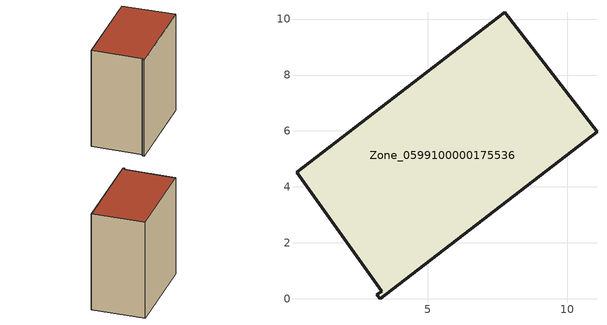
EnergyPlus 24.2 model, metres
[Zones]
Zone_0599100000175536
 floor ground (C_G): 3.36,0.28 0.32,4.52 7.75,10.25 11.06,5.97 3.3,0 3.19,0.15 z0
 wall outside (C_F): 11.06,5.97 7.75,10.25 0.32,4.52 3.36,0.28 3.19,0.15 3.3,0 11.06,5.97 z0:10.37
 roof outside (C_R): 0.32,4.52 3.36,0.28 3.19,0.15 3.3,0 11.06,5.97 7.75,10.25 z10.37
[BUILDING]
Pand.0599100000175536: North Axis=0; Terrain=City; Loads Convergence Tolerance Value=0.04; Temperature Convergence Tolerance Value=0.4; Solar Distribution=FullExterior; Maximum Number of Warmup Days=25; Minimum Number of Warmup Days=1
[Site:Location]
Rotterdam.The.Hague.AP_ZH_NLD Design_Conditions: Latitude=51.96; Longitude=4.45; Time Zone=1; Elevation=-4.5
[SITE:GROUNDTEMPERATURE:BUILDINGSURFACE]
18, 18, 18, 18, 18, 18, 18, 18, 18, 18, 18, 18
[MATERIAL] Thermal Absorptance=0.9; Solar Absorptance=0.7; Visible Absorptance=0.7
Name | Roughness | Thickness | Conductivity | Density | Specific Heat
G.TI.1975-1991 | MediumSmooth | 0.15 | 0.288461 | 540 | 1210
F.TI.1975-1991 | Rough | 0.3 | 0.230769 | 1920 | 840
R.TI.1975-1991 | MediumRough | 0.2 | 0.153846 | 1500 | 1000
[CONSTRUCTION]
C_G: G.TI.1975-1991
C_F: F.TI.1975-1991
C_R: R.TI.1975-1991
[ZONE]
Zone_0599100000175536: Type=1; Multiplier=1; Ceiling Height=Autocalculate; Volume=Autocalculate; Floor Area=autocalculate; Part of Total Floor Area=Yes
[ZONEINFILTRATION:DESIGNFLOWRATE]
Infil_Zone_0599100000175536: Zone or ZoneList or Space or SpaceList=Zone_0599100000175536; Schedule=AlwaysOn; Design Flow Rate Calculation Method=Flow/Area; Flow Rate per Floor Area=0.003; Constant Term Coefficient=1; Temperature Term Coefficient=0; Velocity Term Coefficient=0; Velocity Squared Term Coefficient=0
[HVACTEMPLATE:ZONE:IDEALLOADSAIRSYSTEM]
Zone_0599100000175536: Maximum Heating Supply Air Temperature=50; Minimum Cooling Supply Air Temperature=13; Maximum Heating Supply Air Humidity Ratio=0.0156; Minimum Cooling Supply Air Humidity Ratio=0.0077; Heating Limit=NoLimit; Cooling Limit=NoLimit; Dehumidification Control Type=ConstantSensibleHeatRatio; Cooling Sensible Heat Ratio=0.7; Dehumidification Setpoint=60; Humidification Control Type=None; Humidification Setpoint=30; Outdoor Air Method=None; Outdoor Air Flow Rate per Person=0.00944; Outdoor Air Flow Rate per Zone Floor Area=0; Outdoor Air Flow Rate per Zone=0; Demand Controlled Ventilation Type=None; Outdoor Air Economizer Type=NoEconomizer; Heat Recovery Type=None; Sensible Heat Recovery Effectiveness=0.7; Latent Heat Recovery Effectiveness=0.65
[ZONECONTROL:THERMOSTAT]
ThermostatControl_Zone_0599100000175536: Zone or ZoneList=Zone_0599100000175536; Control Type Schedule=DualSetpointControlType; Control 1=Thermostat_Zone_0599100000175536; Temperature Difference Between Cutout And Setpoint=0
[THERMOSTATSETPOINT:DUALSETPOINT]
Thermostat_Zone_0599100000175536: Heating Setpoint Temperature Schedule=HeatingSetpoint_Zone_0599100000175536; Cooling Setpoint Temperature Schedule=CoolingSetpoint_Zone_0599100000175536
[SCHEDULE:COMPACT]
HeatingSetpoint_Zone_0599100000175536: Through: 12/31, For: AllDays, Until: 24:00, 21
CoolingSetpoint_Zone_0599100000175536: Through: 12/31, For: AllDays, Until: 24:00, 24
DualSetpointControlType: Through: 12/31, For: AllDays, Until: 24:00, 4
AlwaysOn: Through: 12/31, For: AllDays, Until: 24:00, 1
